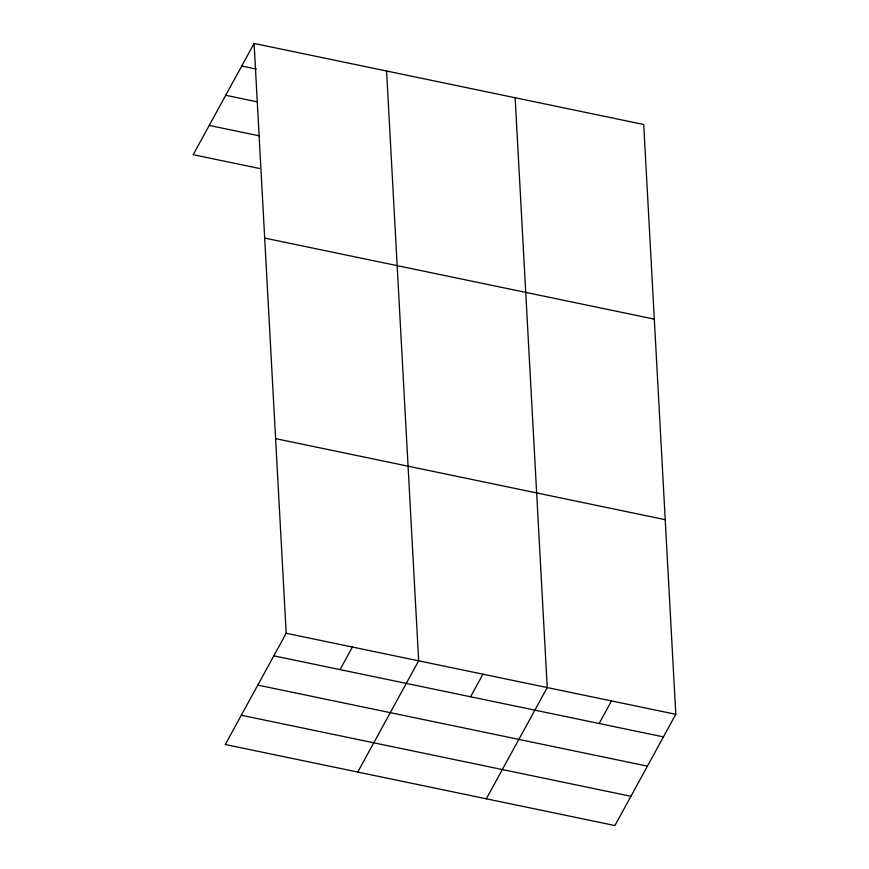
<?xml version="1.0" encoding="UTF-8"?>
<svg xmlns="http://www.w3.org/2000/svg" width="869" height="869" viewBox="0 0 869 869"><rect width="100%" height="100%" fill="white"/><g stroke="black" fill="none" stroke-linecap="round" stroke-linejoin="round"><path stroke-width="1.3" d="M254.096 43.45L286.183 633.262L225.277 744.505L614.904 825.55L675.8 714.307L643.723 124.495L254.096 43.45L193.2 154.693L259.429 168.467M340.051 669.619L352.423 647.047M357.756 772.063L418.652 660.82L386.575 71.008M470.574 696.775L482.936 674.192M486.325 798.807L547.231 687.564L515.143 97.752M599.154 723.519L611.515 700.935M241.734 66.033L256.312 69.064M225.723 95.286L257.506 101.901M209.212 125.429L259.549 135.901M264.687 238.084L654.303 319.129M275.592 438.628L665.219 519.673M286.183 633.262L675.8 714.307M273.822 655.845L663.438 736.89M257.8 685.098L647.427 766.143M241.3 715.241L630.916 796.297"/></g></svg>
